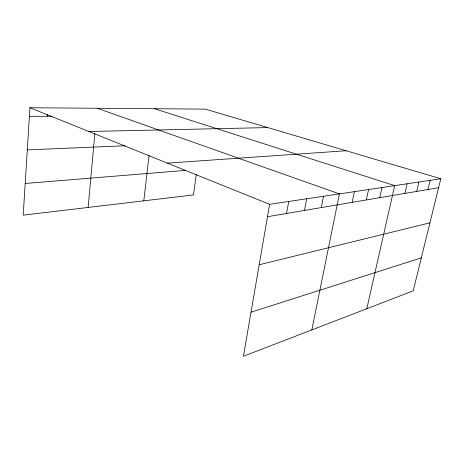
<?xml version="1.0" encoding="UTF-8"?>
<svg xmlns="http://www.w3.org/2000/svg" width="464" height="464" viewBox="0 0 464 464"><rect width="100%" height="100%" fill="white"/><g stroke="black" fill="none" stroke-linecap="round" stroke-linejoin="round"><path stroke-width="0.7" d="M440.8 178.744L269.619 204.322L243.409 356.265L413.192 290.87L440.8 178.744L205.279 109.121L29.928 107.735L23.2 215.157L193.447 194.932L196.278 174.406M47.224 116.261L47.374 114.167M88.114 207.443L94.882 133.417M143.794 200.831L149.083 155.254M286.561 213.469L288.73 201.469M304.465 210.436L306.663 198.789M321.308 207.582L323.524 196.266M311.831 329.91L339.41 193.894L97.185 108.269M352.159 202.356L354.397 191.655M366.322 199.955L368.567 189.538M379.738 197.681L381.982 187.531M366.809 308.734L394.696 185.635L154.483 108.721M404.886 193.424L407.125 183.773M416.689 191.423L418.917 182.01M427.912 189.521L430.128 180.334M251.012 312.185L421.312 257.885M259.19 264.776L429.942 222.83M267.484 216.7L438.59 187.711M25.184 183.477L185.119 170.421M167.382 163.125L346.115 150.754M27.289 149.884L125.123 145.766M88.879 131.492L267.728 127.583M29.394 116.302L52.212 116.249M29.928 107.735L269.619 204.322"/></g></svg>
